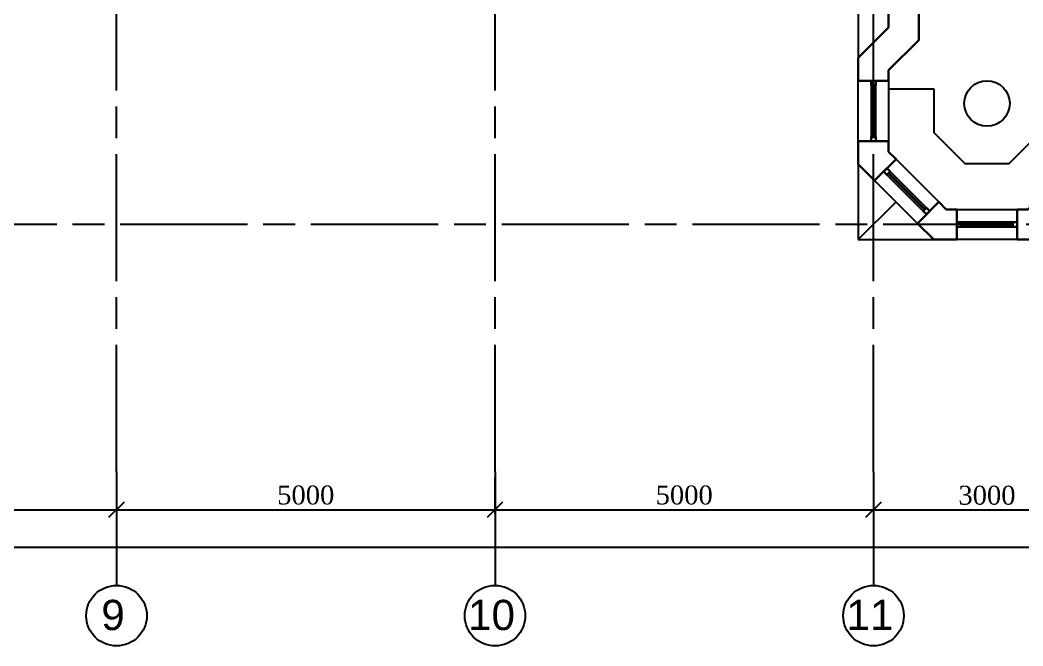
# Model space of a CAD drawing. Header units: inches. Extents: x 2870606 to 3671143, y -733551 to -473558.
# Drawn here: x 3492077 to 3505327, y -526992 to -518721 of the extents above; entities that cross this region are included whole.
import ezdxf

# ---------------------------------------------------------------- set-up
doc = ezdxf.new("R2010")
doc.units = ezdxf.units.IN
doc.header["$MEASUREMENT"] = 0
doc.linetypes.add('ACAD_ISO08W100', pattern=[36, 24, -3, 6, -3])
doc.layers.add('A_Windows', color=160, linetype='Continuous')
doc.styles.add('J~stule', font='dutch.ttf')
doc.styles.add('стиль3', font='arial.ttf', dxfattribs={"height": 250})
doc.dimstyles.new('J~style', dxfattribs={"dimscale": 100, "dimtxt": 2.5, "dimasz": 2, "dimexe": 0.55, "dimexo": 0.725, "dimtad": 1, "dimdec": 0, "dimdsep": 46, "dimtxsty": 'J~stule', "dimblk": 'OBLIQUE', "dimcen": 2, "dimdle": 0.5, "dimadec": 0, "dimazin": 0, "dimtfac": 1, "dimtdec": 0, "dimtmove": 0, "dimatfit": 3, "dimfxl": 1, "dimarcsym": 0})

# ---------------------------------------------------------------- blocks, each defined once
blk = doc.blocks.new('*U82')
at = {"color": 7, "lineweight": 30}
for points in [[(0, 60), (60, 60), (60, 0), (0, 0)], [(800, 60), (740, 60), (740, 0), (800, 0)]]:
    blk.add_lwpolyline(points, close=True, dxfattribs=at)
at = {"color": 4, "lineweight": 25}
for points in [[(60, 60), (740, 60), (740, 0), (60, 0)], [(60, 35), (740, 35), (740, 25), (60, 25)]]:
    blk.add_lwpolyline(points, close=True, dxfattribs=at)
blk = doc.blocks.new('_Oblique')
at = {"color": 0, "linetype": 'ByBlock', "lineweight": -2}
blk.add_line((-0.5, -0.5), (0.5, 0.5), dxfattribs=at)
blk = doc.blocks.new('*D910')
at = {"color": 0, "lineweight": -2, "transparency": 16777216}
for p, q in [((3488352, -524765), (3488352, -525247)), ((3493352, -524765), (3493352, -525247)), ((3488302, -525192), (3493402, -525192))]:
    blk.add_line(p, q, dxfattribs=at)
at = {"layer": 'Defpoints', "color": 0, "lineweight": 35, "transparency": 16777216}
for p in [(3488352, -524692), (3493352, -524692), (3493352, -525192)]:
    blk.add_point(p, dxfattribs=at)
at = {"color": 0, "lineweight": -2, "transparency": 16777216, "xscale": 200, "yscale": 200, "zscale": 200, "rotation": 180}
blk.add_blockref('_Oblique', (3488352, -525192), dxfattribs=at)
at = {"color": 0, "lineweight": -2, "transparency": 16777216, "xscale": 200, "yscale": 200, "zscale": 200}
blk.add_blockref('_Oblique', (3493352, -525192), dxfattribs=at)
at = {"color": 0, "transparency": 16777216, "insert": (3490852, -524999), "char_height": 250, "attachment_point": 5, "style": 'J~stule'}
blk.add_mtext('5000', dxfattribs=at)
blk = doc.blocks.new('*D911')
at = {"color": 0, "lineweight": -2, "transparency": 16777216}
for p, q in [((3493352, -524765), (3493352, -525247)), ((3498352, -524765), (3498352, -525247)), ((3493302, -525192), (3498402, -525192))]:
    blk.add_line(p, q, dxfattribs=at)
at = {"layer": 'Defpoints', "color": 0, "lineweight": 35, "transparency": 16777216}
for p in [(3493352, -524692), (3498352, -524692), (3498352, -525192)]:
    blk.add_point(p, dxfattribs=at)
at = {"color": 0, "lineweight": -2, "transparency": 16777216, "xscale": 200, "yscale": 200, "zscale": 200, "rotation": 180}
blk.add_blockref('_Oblique', (3493352, -525192), dxfattribs=at)
at = {"color": 0, "lineweight": -2, "transparency": 16777216, "xscale": 200, "yscale": 200, "zscale": 200}
blk.add_blockref('_Oblique', (3498352, -525192), dxfattribs=at)
at = {"color": 0, "transparency": 16777216, "insert": (3495852, -524999), "char_height": 250, "attachment_point": 5, "style": 'J~stule'}
blk.add_mtext('5000', dxfattribs=at)
blk = doc.blocks.new('*D912')
at = {"color": 0, "lineweight": -2, "transparency": 16777216}
for p, q in [((3498352, -524765), (3498352, -525247)), ((3503352, -524765), (3503352, -525247)), ((3498302, -525192), (3503402, -525192))]:
    blk.add_line(p, q, dxfattribs=at)
at = {"layer": 'Defpoints', "color": 0, "lineweight": 35, "transparency": 16777216}
for p in [(3498352, -524692), (3503352, -524692), (3503352, -525192)]:
    blk.add_point(p, dxfattribs=at)
at = {"color": 0, "lineweight": -2, "transparency": 16777216, "xscale": 200, "yscale": 200, "zscale": 200, "rotation": 180}
blk.add_blockref('_Oblique', (3498352, -525192), dxfattribs=at)
at = {"color": 0, "lineweight": -2, "transparency": 16777216, "xscale": 200, "yscale": 200, "zscale": 200}
blk.add_blockref('_Oblique', (3503352, -525192), dxfattribs=at)
at = {"color": 0, "transparency": 16777216, "insert": (3500852, -524999), "char_height": 250, "attachment_point": 5, "style": 'J~stule'}
blk.add_mtext('5000', dxfattribs=at)
blk = doc.blocks.new('*D913')
at = {"color": 0, "lineweight": -2, "transparency": 16777216}
for p, q in [((3503352, -524765), (3503352, -525247)), ((3506352, -524765), (3506352, -525247)), ((3503302, -525192), (3506402, -525192))]:
    blk.add_line(p, q, dxfattribs=at)
at = {"layer": 'Defpoints', "color": 0, "lineweight": 35, "transparency": 16777216}
for p in [(3503352, -524692), (3506352, -524692), (3506352, -525192)]:
    blk.add_point(p, dxfattribs=at)
at = {"color": 0, "lineweight": -2, "transparency": 16777216, "xscale": 200, "yscale": 200, "zscale": 200, "rotation": 180}
blk.add_blockref('_Oblique', (3503352, -525192), dxfattribs=at)
at = {"color": 0, "lineweight": -2, "transparency": 16777216, "xscale": 200, "yscale": 200, "zscale": 200}
blk.add_blockref('_Oblique', (3506352, -525192), dxfattribs=at)
at = {"color": 0, "transparency": 16777216, "insert": (3504852, -525002), "char_height": 250, "attachment_point": 5, "style": 'J~stule'}
blk.add_mtext('3000', dxfattribs=at)
blk = doc.blocks.new('*D915')
at = {"color": 0, "lineweight": -2, "transparency": 16777216}
for p, q in [((3452352, -524765), (3452352, -525747)), ((3512352, -524765), (3512352, -525747)), ((3512402, -525692), (3452302, -525692))]:
    blk.add_line(p, q, dxfattribs=at)
at = {"layer": 'Defpoints', "color": 0, "lineweight": 35, "transparency": 16777216}
for p in [(3452352, -524692), (3512352, -524692), (3452352, -525692)]:
    blk.add_point(p, dxfattribs=at)
at = {"color": 0, "lineweight": -2, "transparency": 16777216, "xscale": 200, "yscale": 200, "zscale": 200, "rotation": 180}
blk.add_blockref('_Oblique', (3452352, -525692), dxfattribs=at)
at = {"color": 0, "lineweight": -2, "transparency": 16777216, "xscale": 200, "yscale": 200, "zscale": 200}
blk.add_blockref('_Oblique', (3512352, -525692), dxfattribs=at)
at = {"color": 0, "transparency": 16777216, "insert": (3482352, -525502), "char_height": 250, "attachment_point": 5, "style": 'J~stule'}
blk.add_mtext('60000', dxfattribs=at)

msp = doc.modelspace()

# ---------------------------------------------------------------- linework, layer by layer
at = {"color": 252, "linetype": 'ACAD_ISO08W100', "ltscale": 70}
for p, q in [((3493352.3, -524692.02), (3493352.3, -496403.85)), ((3498352.3, -524692.02), (3498352.3, -496403.85)), ((3503352.3, -524692.02), (3503352.3, -496403.85)), ((3515241.22, -521423.13), (3449347.53, -521423.13))]:
    msp.add_line(p, q, dxfattribs=at)
at = {"lineweight": 30}
for p, q in [((3503552.3, -514793.09), (3503552.3, -518818.97)), ((3503552.3, -519523.13), (3503152.3, -519523.13)), ((3503552.3, -520323.13), (3503152.3, -520323.13)), ((3503650.22, -520559.53), (3503367.38, -520842.37)), ((3504215.9, -521125.21), (3503933.06, -521408.05)), ((3504452.3, -521223.13), (3504452.3, -521623.13)), ((3505252.3, -521223.13), (3505252.3, -521623.13))]:
    msp.add_line(p, q, dxfattribs=at)
for p, q in [((3503152.3, -518623.13), (3503152.3, -519523.13)), ((3503152.3, -520323.13), (3503152.3, -519523.13)), ((3503552.3, -519523.13), (3503552.3, -520323.13)), ((3504152.3, -519633.18), (3503552.3, -519633.18)), ((3503152.3, -520323.13), (3503152.3, -521623.13)), ((3504215.9, -521125.21), (3503650.22, -520559.53)), ((3503367.38, -520842.37), (3503933.06, -521408.05)), ((3503152.3, -521623.13), (3503650.22, -521125.21)), ((3504452.3, -521223.13), (3505252.3, -521223.13)), ((3503152.3, -521623.13), (3504148.14, -521623.13)), ((3505252.3, -521623.13), (3504452.3, -521623.13))]:
    msp.add_line(p, q)
at = {"linetype": 'Continuous'}
for p, q in [((3493352.3, -524692.02), (3493352.3, -526192.02)), ((3498352.3, -524692.02), (3498352.3, -526192.02)), ((3503352.3, -524692.02), (3503352.3, -526192.02))]:
    msp.add_line(p, q, dxfattribs=at)
at = {"lineweight": 30}
for points in [[(3503952.3, -518343.13), (3503952.3, -518984.65), (3503552.3, -519384.65), (3503552.3, -519523.13)], [(3503552.3, -518818.97), (3503152.3, -519218.97), (3503152.3, -519523.13)], [(3503152.3, -520323.13), (3503152.3, -520627.29), (3503367.38, -520842.37)], [(3503552.3, -520323.13), (3503552.3, -520461.61), (3503650.22, -520559.53)], [(3504215.9, -521125.21), (3504313.82, -521223.13), (3504452.3, -521223.13)], [(3505252.3, -521223.13), (3505390.78, -521223.13), (3505488.7, -521125.21)], [(3503933.06, -521408.05), (3504148.14, -521623.13), (3504452.3, -521623.13)], [(3505252.3, -521623.13), (3505556.46, -521623.13), (3505771.54, -521408.05)]]:
    msp.add_lwpolyline(points, dxfattribs=at)
msp.add_lwpolyline([(3505552.3, -519633.18), (3505552.3, -520213.08), (3505142.25, -520623.13), (3504562.35, -520623.13), (3504152.3, -520213.08), (3504152.3, -519633.18)])
msp.add_circle((3504852.3, -519823.13), 300)
at = {"linetype": 'Continuous'}
for centre in [(3493352.3, -526592.02), (3498352.3, -526592.02), (3503352.3, -526592.02)]:
    msp.add_circle(centre, 400, dxfattribs=at)

# ---------------------------------------------------------------- block references
at = {"layer": 'A_Windows', "color": 5, "lineweight": 30, "xscale": -1}
for p, rotation in [((3503322.3, -520323.13), 269.9999846070248), ((3505252.3, -521453.13), 359.9999846070635)]:
    msp.add_blockref('*U82', p, dxfattribs=dict(at, rotation=rotation))
at = {"layer": 'A_Windows', "color": 5, "lineweight": 30, "rotation": 315.0000153929843}
msp.add_blockref('*U82', (3503487.58, -520722.16), dxfattribs=at)

# ---------------------------------------------------------------- texts
at = {"linetype": 'Continuous', "char_height": 400, "attachment_point": 2, "style": 'стиль3'}
for s, insert in [('9', (3493306.02, -526382.35)), ('10', (3498306.02, -526382.35))]:
    msp.add_mtext(s, dxfattribs=dict(at, insert=insert))
at = {"linetype": 'Continuous', "insert": (3503306.02, -526382.35), "char_height": 400, "width": 147.3397, "attachment_point": 2, "style": 'стиль3'}
msp.add_mtext('11', dxfattribs=at)

# ---------------------------------------------------------------- dimensions: what is measured, and where the dimension line sits
for base, p1, p2, picture, middle in [((3452352.3, -525692.02), (3512352.3, -524692.02), (3452352.3, -524692.02), '*D915', (3482352.3, -525502.01)), ((3493352.3, -525192.02), (3488352.3, -524692.02), (3493352.3, -524692.02), '*D910', (3490852.3, -524999.32)), ((3498352.3, -525192.02), (3493352.3, -524692.02), (3498352.3, -524692.02), '*D911', (3495852.3, -524999.32)), ((3503352.3, -525192.02), (3498352.3, -524692.02), (3503352.3, -524692.02), '*D912', (3500852.3, -524999.32)), ((3506352.3, -525192.02), (3503352.3, -524692.02), (3506352.3, -524692.02), '*D913', (3504852.3, -525002.01))]:
    dim = msp.add_linear_dim(base=base, p1=p1, p2=p2, dimstyle='J~style', override={"dimdec": 1, "dimtdec": 1})
    dim.commit()
    dim.dimension.update_dxf_attribs({"geometry": picture, "text_midpoint": middle})

doc.saveas('drawing.dxf')
